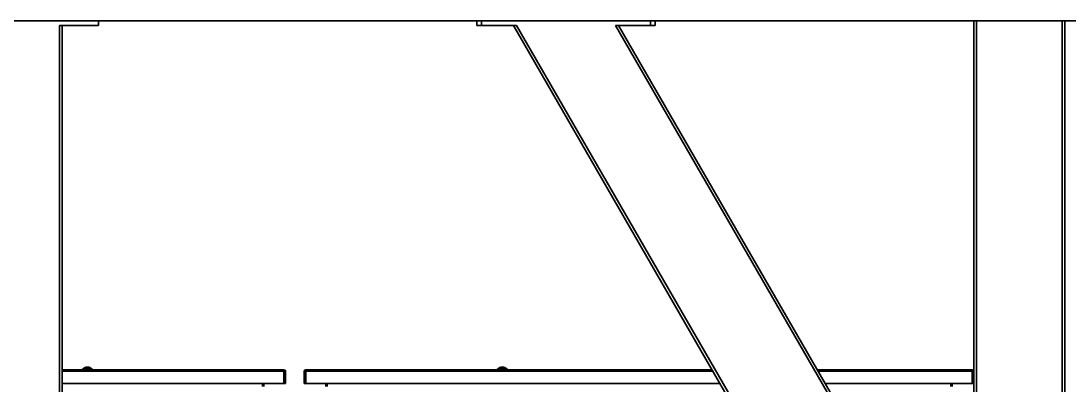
# Model space of a CAD drawing. Header units: millimetres. Extents: x 32496 to 166256, y 3504 to 23939.
# Drawn here: x 42056 to 43206, y 17323 to 17722 of the extents above; entities that cross this region are included whole.
import ezdxf

# ---------------------------------------------------------------- set-up
doc = ezdxf.new("R2010")
doc.units = ezdxf.units.MM
doc.layers.get('0').update_dxf_attribs({"lineweight": 35})

msp = doc.modelspace()

# ---------------------------------------------------------------- linework, layer by layer
at = {"linetype": 'Continuous'}
for p, q in [((52008.64, 17722.349), (40048.64, 17722.349)), ((42141.64, 17722.349), (41961.64, 17722.349)), ((42098.64, 17717.349), (42098.64, 15208.349)), ((42141.64, 17717.349), (42098.64, 17717.349)), ((42101.64, 17717.349), (42101.64, 15208.349)), ((42141.64, 17717.349), (42141.64, 17722.349)), ((42556.64, 17722.349), (42556.64, 17717.349)), ((42556.64, 17717.349), (42600.104, 17717.349)), ((42557.078, 17722.349), (42751.671, 17722.349)), ((42561.64, 17722.349), (42561.64, 17717.349)), ((43096.64, 16851.323), (42596.64, 17717.349)), ((43096.64, 16857.323), (42600.104, 17717.349)), ((43096.64, 17045.323), (42708.646, 17717.349)), ((42708.646, 17717.349), (42752.11, 17717.349)), ((43096.64, 17051.323), (42712.11, 17717.349)), ((42747.11, 17722.349), (42747.11, 17717.349)), ((42752.11, 17722.349), (42752.11, 17717.349)), ((43101.64, 17722.349), (43101.64, 17090.885)), ((43201.64, 17722.349), (43101.64, 17722.349)), ((43104.64, 17722.349), (43104.64, 15203.349)), ((43198.64, 17722.349), (43198.64, 15203.349)), ((43201.64, 17722.349), (43201.64, 15203.349)), ((42101.64, 17339.849), (42344.94, 17339.849)), ((42344.94, 17338.149), (42101.64, 17338.149)), ((42124.601, 17340.682), (42124.595, 17340.682)), ((42126.961, 17340.682), (42124.601, 17340.682)), ((42131.918, 17340.682), (42126.961, 17340.682)), ((42134.285, 17340.682), (42131.918, 17340.682)), ((42344.94, 17324.849), (42344.94, 17339.849)), ((42345.14, 17324.849), (42345.14, 17338.149)), ((42345.14, 17338.149), (42346.64, 17338.149)), ((42346.64, 17324.849), (42346.64, 17338.149)), ((42367.24, 17338.149), (42367.24, 17324.849)), ((42368.74, 17338.149), (42367.24, 17338.149)), ((42368.74, 17338.149), (42368.74, 17324.849)), ((42368.94, 17324.849), (42368.94, 17339.849)), ((42368.94, 17339.849), (42814.589, 17339.849)), ((42815.571, 17338.149), (42368.94, 17338.149)), ((42581.961, 17340.682), (42579.595, 17340.682)), ((42586.918, 17340.682), (42581.961, 17340.682)), ((42589.278, 17340.682), (42586.918, 17340.682)), ((42589.285, 17340.682), (42589.278, 17340.682)), ((42930.06, 17339.849), (43099.94, 17339.849)), ((43099.94, 17338.149), (42931.041, 17338.149)), ((43099.94, 17324.849), (43099.94, 17339.849)), ((43100.14, 17324.849), (43100.14, 17338.149)), ((43100.14, 17338.149), (43101.64, 17338.149)), ((42344.94, 17324.849), (42101.64, 17324.849)), ((42321.44, 17321.349), (42321.44, 17324.849)), ((42322.94, 17324.849), (42322.94, 17321.349)), ((42345.14, 17324.849), (42346.64, 17324.849)), ((42368.74, 17324.849), (42367.24, 17324.849)), ((42823.25, 17324.849), (42368.94, 17324.849)), ((42390.94, 17321.349), (42390.94, 17324.849)), ((42392.44, 17324.849), (42392.44, 17321.349)), ((43099.94, 17324.849), (42938.72, 17324.849)), ((43076.44, 17321.349), (43076.44, 17324.849)), ((43077.94, 17324.849), (43077.94, 17321.349)), ((43100.14, 17324.849), (43101.64, 17324.849))]:
    msp.add_line(p, q, dxfattribs=at)
for centre, radius, start, end in [((42122.732, 17342.349), 2.5, 270, 318.189685), ((42129.44, 17336.349), 6.5, 41.810315, 138.189685), ((42136.148, 17342.349), 2.5, 221.810315, 270), ((42344.94, 17338.149), 1.7, 0, 90), ((42344.94, 17338.149), 0.2, 0, 90), ((42368.94, 17338.149), 1.7, 90, 180), ((42368.94, 17338.149), 0.2, 90, 180), ((42577.732, 17342.349), 2.5, 270, 318.189685), ((42584.44, 17336.349), 6.5, 41.810315, 138.189685), ((42591.148, 17342.349), 2.5, 221.810315, 270), ((43099.94, 17338.149), 1.7, 0, 90), ((43099.94, 17338.149), 0.2, 0, 90)]:
    msp.add_arc(centre, radius, start, end, dxfattribs=at)

doc.saveas('drawing.dxf')
